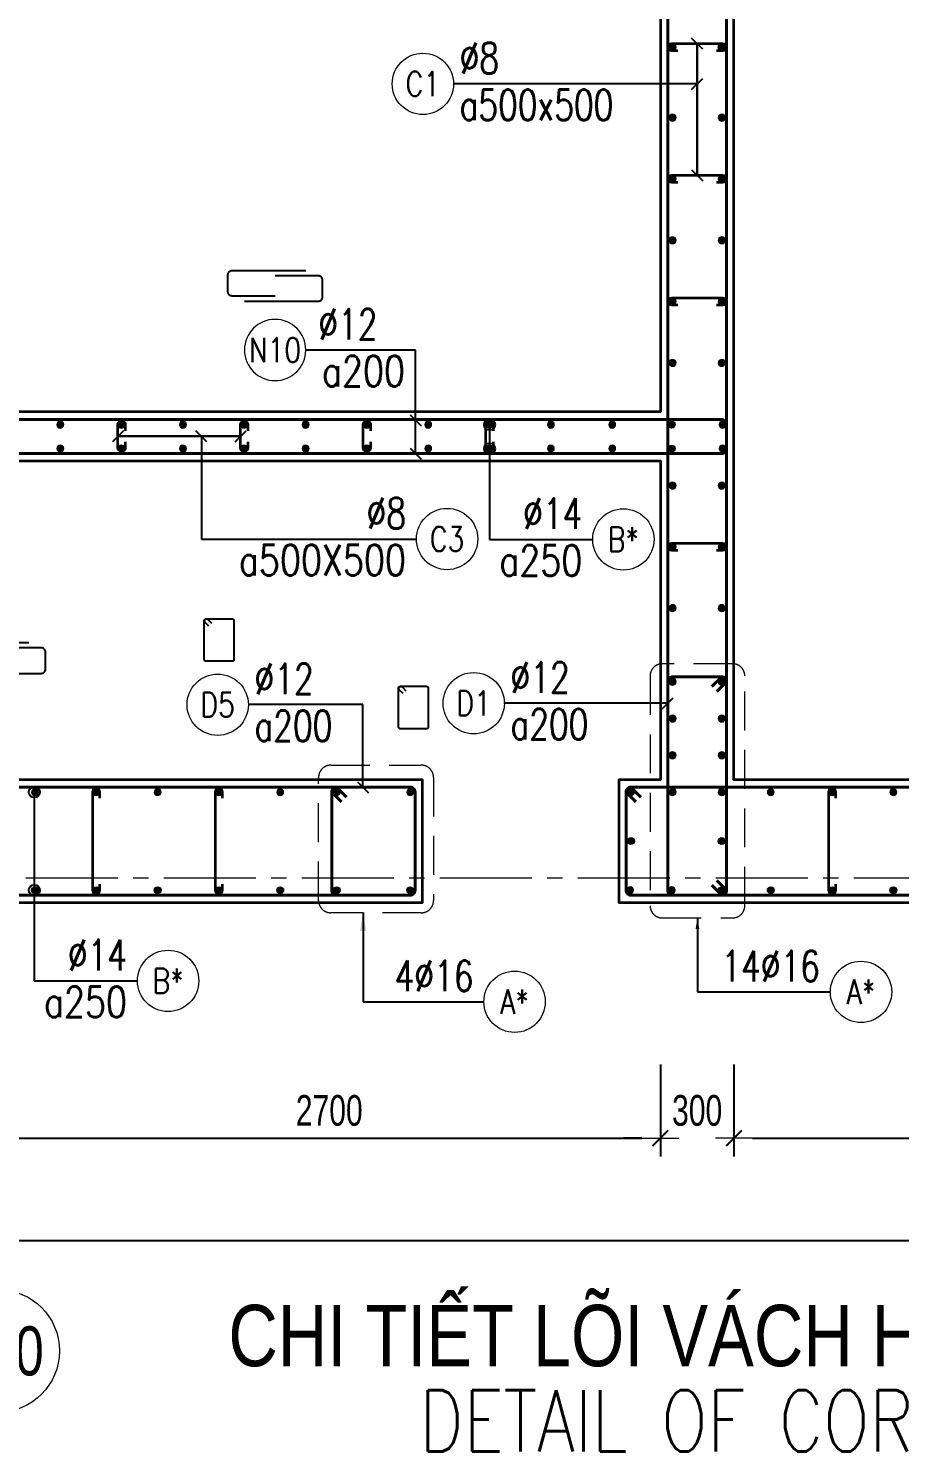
# Model space of a CAD drawing. Header units: millimetres. Extents: x 944027 to 981803, y -83026 to 82675.
# Drawn here: x 949995 to 953547, y -48306 to -42504 of the extents above; entities that cross this region are included whole.
import ezdxf
from ezdxf.enums import TextEntityAlignment as Align

# ---------------------------------------------------------------- set-up
doc = ezdxf.new("R2010")
doc.units = ezdxf.units.MM
doc.header["$MEASUREMENT"] = 0
for name, pattern in [('HIDDEN2', [4.7625, 3.175, -1.5875]), ('HT_Dim Grid$0$CENTER2', [1.125, 0.75, -0.125, 0.125, -0.125]), ('HT_Grid$0$CENTER2', [1.125, 0.75, -0.125, 0.125, -0.125])]:
    doc.linetypes.add(name, pattern=pattern)
doc.layers.get('0').update_dxf_attribs({"lineweight": 20})
doc.layers.get('Defpoints').update_dxf_attribs({"color": 151, "lineweight": 9})
for name, color, linetype, lineweight in [('HT_Dim Grid$0$NDC_S_AXIS', 5, 'HT_Dim Grid$0$CENTER2', 13), ('HT_Dim Grid$0$NDC_S_SYMBOL', 1, 'Continuous', 15), ('HT_Dim Grid$0$NDC_S_TEXT SYMBOL', 7, 'Continuous', 20), ('HT_Grid$0$NDC_S_AXIS', 5, 'HT_Grid$0$CENTER2', 13), ('KC-LEADER', 153, 'Continuous', 18), ('KC-THEP', 6, 'Continuous', 40), ('NDC_S_ANNO', 7, 'Continuous', 20), ('NDC_S_DIM', 1, 'Continuous', 15), ('NDC_S_ENG TITLE', 3, 'Continuous', 20), ('NDC_S_HIDDEN', 8, 'HIDDEN2', 13), ('NDC_S_LEADER', 1, 'Continuous', 15), ('NDC_S_REBAR', 4, 'Continuous', 35), ('NDC_S_STIRRUP', 4, 'Continuous', 40), ('NDC_S_TEXT SYMBOL', 7, 'Continuous', 20), ('NDC_S_VN TEXT', 7, 'Continuous', 20), ('NDC_S_VN TITLE', 6, 'Continuous', 35), ('NDC_S_WALL', 6, 'Continuous', 35)]:
    doc.layers.add(name, color=color, linetype=linetype, lineweight=lineweight)
doc.layers.add('Leader', color=6, linetype='Continuous')
doc.layers.add('Ligature', color=1, linetype='Continuous')
doc.styles.add('HT_Dim Grid$0$NDC_ANNO', font='', dxfattribs={"width": 0.8})
doc.styles.add('NDC_ANNO', font='', dxfattribs={"width": 0.8})
doc.styles.add('NDC_DIM', font='', dxfattribs={"width": 0.75})
doc.styles.add('NDC_EN TXT', font='romans.shx', dxfattribs={"width": 0.8})
doc.styles.add('NDC_VIE TXT', font='arial.ttf', dxfattribs={"width": 0.8})
doc.styles.get('HT_Dim Grid$0$NDC_ANNO').set_extended_font_data('Dotum')
doc.styles.get('NDC_ANNO').set_extended_font_data('Dotum')
doc.styles.get('NDC_DIM').set_extended_font_data('Dotum')
doc.dimstyles.new('NDC_dim_30', dxfattribs={"dimscale": 30, "dimtxt": 2.5, "dimasz": 1.5, "dimexe": 1.5, "dimexo": 2.5, "dimgap": 1, "dimtad": 1, "dimdec": 0, "dimzin": 0, "dimdsep": 46, "dimtxsty": 'NDC_DIM', "dimblk": 'DIMMARK', "dimcen": 0.09, "dimdle": 1.2, "dimclrd": 1, "dimclre": 1, "dimclrt": 3, "dimadec": 0, "dimazin": 0, "dimtfac": 1, "dimtdec": 0, "dimtix": 1, "dimtofl": 0, "dimtmove": 0, "dimatfit": 3, "dimfxl": 6, "dimfxlon": 1, "dimtolj": 1, "dimtzin": 0, "dimarcsym": 0})
doc.dimstyles.new('NDC_dim_50', dxfattribs={"dimscale": 50, "dimtxt": 2.5, "dimasz": 1.5, "dimexe": 1.5, "dimexo": 2.5, "dimgap": 1, "dimtad": 1, "dimdec": 0, "dimzin": 0, "dimdsep": 46, "dimtxsty": 'NDC_DIM', "dimblk": 'DIMMARK', "dimcen": 0.09, "dimdle": 1.2, "dimclrd": 1, "dimclre": 1, "dimclrt": 3, "dimadec": 0, "dimazin": 0, "dimtfac": 1, "dimtdec": 0, "dimtix": 1, "dimtofl": 0, "dimtmove": 0, "dimatfit": 3, "dimfxl": 6, "dimfxlon": 1, "dimtolj": 1, "dimtzin": 0, "dimarcsym": 0})

# ---------------------------------------------------------------- blocks, each defined once
blk = doc.blocks.new('THEP')
at = {"layer": 'KC-LEADER', "color": 6}
blk.add_circle((0, 0), 14, dxfattribs=at)
at = {"layer": 'KC-THEP'}
for p, q in [((-14, 0), (14, 0)), ((9.9, 9.9), (-9.9, -9.9)), ((-9.9, 9.9), (9.9, -9.9)), ((0, 14), (0, -14))]:
    blk.add_line(p, q, dxfattribs=at)
blk = doc.blocks.new('DIMMARK')
at = {"layer": 'NDC_S_DIM', "color": 1}
blk.add_line((-1.5, 0), (1, 0), dxfattribs=at)
at = {"layer": 'NDC_S_DIM', "color": 2, "const_width": 0.1}
blk.add_lwpolyline([(-0.424, -0.424), (0.424, 0.424)], dxfattribs=at)
blk = doc.blocks.new('*U10')
blk.add_circle((2.5, 0), 2.5)
at = {"layer": 'NDC_S_VN TEXT', "color": 3, "style": 'NDC_EN TXT'}
for tag, width, p in [('DK2', 0.75, (-0.85, 0.85)), ('KC2', 0.8, (-0.85, -2.97))]:
    blk.add_attdef(tag, text='', height=2.5, dxfattribs=dict(at, width=width)).set_placement(p, align=Align.RIGHT)
at = {"layer": 'NDC_S_VN TEXT', "color": 7, "style": 'NDC_EN TXT', "width": 0.8}
blk.add_attdef('SH3', text='', height=2, dxfattribs=at).set_placement((2.5, 0), align=Align.MIDDLE)
blk = doc.blocks.new('*U11')
blk.add_circle((-2.5, 0), 2.5)
at = {"layer": 'NDC_S_VN TEXT', "color": 3, "style": 'NDC_EN TXT', "width": 0.75}
for tag, p in [('DK1', (0.5, 0.85)), ('KC1', (0.5, -2.97))]:
    blk.add_attdef(tag, p, '', height=2.5, dxfattribs=at)
at = {"layer": 'NDC_S_VN TEXT', "color": 7, "style": 'NDC_EN TXT', "width": 0.8}
blk.add_attdef('SH2', text='', height=2, dxfattribs=at).set_placement((-2.5, 0), align=Align.MIDDLE)
blk = doc.blocks.new('*U12')
blk.add_circle((-2.5, 0), 2.5)
at = {"layer": 'NDC_S_VN TEXT', "color": 3, "style": 'NDC_EN TXT', "width": 0.75}
for tag, p in [('DK1', (0.5, 0.85)), ('KC1', (0.5, -2.97))]:
    blk.add_attdef(tag, p, '', height=2.5, dxfattribs=at)
at = {"layer": 'NDC_S_VN TEXT', "color": 7, "style": 'NDC_EN TXT', "width": 0.8}
blk.add_attdef('SH2', text='', height=2, dxfattribs=at).set_placement((-2.5, 0), align=Align.MIDDLE)
blk = doc.blocks.new('*U9')
blk.add_circle((2.5, 0), 2.5)
at = {"layer": 'NDC_S_VN TEXT', "color": 3, "style": 'NDC_EN TXT', "width": 0.75}
blk.add_attdef('DK2', text='', height=2.5, dxfattribs=at).set_placement((-0.85, 0.85), align=Align.RIGHT)
at = {"layer": 'NDC_S_VN TEXT', "color": 7, "style": 'NDC_EN TXT', "width": 0.8}
blk.add_attdef('SH3', text='', height=2, dxfattribs=at).set_placement((2.5, 0), align=Align.MIDDLE)
blk = doc.blocks.new('A$C72321851')
at = {"layer": 'Ligature'}
for points in [[(-60.9, -129.3), (-60.9, 170.9, -0.414214), (-43.3, 188.5), (25.8, 188.5, -0.414214), (43.4, 170.9), (43.4, -4.3)], [(-39.7, -4.3), (-39.7, -179.5, 0.414214), (-22.1, -197.1), (47, -197.1, 0.414214), (64.6, -179.5), (64.6, 120.7)]]:
    blk.add_lwpolyline(points, format="xyb", dxfattribs=at)
blk = doc.blocks.new('*D573')
at = {"layer": 'Defpoints', "color": 0, "ltscale": 200, "transparency": 16777216}
for p in [(952571.5, -45146.6), (952871.5, -45146.6), (952871.5, -47028.8)]:
    blk.add_point(p, dxfattribs=at)
at = {"layer": 'NDC_S_DIM', "color": 1, "lineweight": -2, "ltscale": 200, "transparency": 16777216}
for p, q in [((952571.5, -46728.8), (952571.5, -47103.8)), ((952871.5, -46728.8), (952871.5, -47103.8)), ((952496.5, -47028.8), (952421.5, -47028.8)), ((952946.5, -47028.8), (953021.5, -47028.8))]:
    blk.add_line(p, q, dxfattribs=at)
at = {"layer": 'NDC_S_DIM', "color": 1, "lineweight": -2, "ltscale": 200, "transparency": 16777216, "xscale": 75, "yscale": 75, "zscale": 75}
blk.add_blockref('DIMMARK', (952571.5, -47028.8), dxfattribs=at)
at = {"layer": 'NDC_S_DIM', "color": 1, "lineweight": -2, "ltscale": 200, "transparency": 16777216, "xscale": 75, "yscale": 75, "zscale": 75, "rotation": 180}
blk.add_blockref('DIMMARK', (952871.5, -47028.8), dxfattribs=at)
at = {"layer": 'NDC_S_DIM', "color": 3, "ltscale": 200, "transparency": 16777216, "insert": (952721.5, -46916.2), "char_height": 125, "attachment_point": 5, "style": 'NDC_DIM'}
blk.add_mtext('\\A1;300', dxfattribs=at)
blk = doc.blocks.new('*D574')
at = {"layer": 'Defpoints', "color": 0, "ltscale": 200, "transparency": 16777216}
for p in [(952871.5, -45146.6), (958671.5, -45146.6), (958671.5, -47028.8)]:
    blk.add_point(p, dxfattribs=at)
at = {"layer": 'NDC_S_DIM', "color": 1, "lineweight": -2, "ltscale": 200, "transparency": 16777216}
for p, q in [((952871.5, -46728.8), (952871.5, -47103.8)), ((958671.5, -46728.8), (958671.5, -47103.8)), ((952946.5, -47028.8), (958596.5, -47028.8))]:
    blk.add_line(p, q, dxfattribs=at)
at = {"layer": 'NDC_S_DIM', "color": 1, "lineweight": -2, "ltscale": 200, "transparency": 16777216, "xscale": 75, "yscale": 75, "zscale": 75, "rotation": 180}
blk.add_blockref('DIMMARK', (952871.5, -47028.8), dxfattribs=at)
at = {"layer": 'NDC_S_DIM', "color": 1, "lineweight": -2, "ltscale": 200, "transparency": 16777216, "xscale": 75, "yscale": 75, "zscale": 75}
blk.add_blockref('DIMMARK', (958671.5, -47028.8), dxfattribs=at)
at = {"layer": 'NDC_S_DIM', "color": 3, "ltscale": 200, "transparency": 16777216, "insert": (955771.5, -46916.2), "char_height": 125, "attachment_point": 5, "style": 'NDC_DIM'}
blk.add_mtext('\\A1;5800', dxfattribs=at)
blk = doc.blocks.new('*U21')
at = {"layer": 'HT_Dim Grid$0$NDC_S_SYMBOL'}
blk.add_line((0, 5), (0, 9), dxfattribs=at)
blk.add_circle((0, 0), 5, dxfattribs=at)
at = {"layer": 'HT_Dim Grid$0$NDC_S_TEXT SYMBOL', "color": 7, "style": 'HT_Dim Grid$0$NDC_ANNO', "width": 0.8}
blk.add_attdef('GRID', text='', height=4, dxfattribs=at).set_placement((0, 0), align=Align.MIDDLE)
blk = doc.blocks.new('*D606')
at = {"layer": 'Defpoints', "color": 0, "ltscale": 200, "transparency": 16777216}
for p in [(952571.5, -45567.7), (949871.5, -46188.4), (952571.5, -47028.8)]:
    blk.add_point(p, dxfattribs=at)
at = {"layer": 'NDC_S_DIM', "color": 1, "lineweight": -2, "ltscale": 200, "transparency": 16777216}
for p, q in [((949871.5, -46728.8), (949871.5, -47103.8)), ((952571.5, -46728.8), (952571.5, -47103.8)), ((949946.5, -47028.8), (952496.5, -47028.8))]:
    blk.add_line(p, q, dxfattribs=at)
at = {"layer": 'NDC_S_DIM', "color": 1, "lineweight": -2, "ltscale": 200, "transparency": 16777216, "xscale": 75, "yscale": 75, "zscale": 75, "rotation": 180}
blk.add_blockref('DIMMARK', (949871.5, -47028.8), dxfattribs=at)
at = {"layer": 'NDC_S_DIM', "color": 1, "lineweight": -2, "ltscale": 200, "transparency": 16777216, "xscale": 75, "yscale": 75, "zscale": 75}
blk.add_blockref('DIMMARK', (952571.5, -47028.8), dxfattribs=at)
at = {"layer": 'NDC_S_DIM', "color": 3, "ltscale": 200, "transparency": 16777216, "insert": (951221.5, -46916.2), "char_height": 125, "attachment_point": 5, "style": 'NDC_DIM'}
blk.add_mtext('\\A1;2700', dxfattribs=at)
blk = doc.blocks.new('*D607')
at = {"layer": 'Defpoints', "color": 0, "ltscale": 200, "transparency": 16777216}
for p in [(958671.5, -45688.9), (949871.5, -46188.4), (958671.5, -47445.9)]:
    blk.add_point(p, dxfattribs=at)
at = {"layer": 'NDC_S_DIM', "color": 1, "lineweight": -2, "ltscale": 200, "transparency": 16777216}
for p, q in [((949871.5, -47145.9), (949871.5, -47520.9)), ((958671.5, -47145.9), (958671.5, -47520.9)), ((949946.5, -47445.9), (958596.5, -47445.9))]:
    blk.add_line(p, q, dxfattribs=at)
at = {"layer": 'NDC_S_DIM', "color": 1, "lineweight": -2, "ltscale": 200, "transparency": 16777216, "xscale": 75, "yscale": 75, "zscale": 75, "rotation": 180}
blk.add_blockref('DIMMARK', (949871.5, -47445.9), dxfattribs=at)
at = {"layer": 'NDC_S_DIM', "color": 1, "lineweight": -2, "ltscale": 200, "transparency": 16777216, "xscale": 75, "yscale": 75, "zscale": 75}
blk.add_blockref('DIMMARK', (958671.5, -47445.9), dxfattribs=at)
at = {"layer": 'NDC_S_DIM', "color": 3, "ltscale": 200, "transparency": 16777216, "insert": (954271.5, -47333.3), "char_height": 125, "attachment_point": 5, "style": 'NDC_DIM'}
blk.add_mtext('\\A1;8800', dxfattribs=at)
blk = doc.blocks.new('Drawing name_symbol')
at = {"layer": 'NDC_S_ENG TITLE', "style": 'NDC_EN TXT', "width": 0.8}
blk.add_attdef('SECTDET1', text='', height=5, dxfattribs=at).set_placement((0, 1.01), align=Align.CENTER)
at = {"layer": 'NDC_S_TEXT SYMBOL', "lineweight": 25, "style": 'NDC_ANNO', "width": 0.8}
blk.add_attdef('SSCALE', text='', height=2.5, dxfattribs=at).set_placement((0, -4), align=Align.CENTER)
at = {"layer": 'NDC_S_VN TITLE', "style": 'NDC_VIE TXT', "width": 0.8}
blk.add_attdef('SECTDET2', text='', height=5, dxfattribs=at).set_placement((0, 7.97), align=Align.CENTER)

msp = doc.modelspace()

# ---------------------------------------------------------------- linework, layer by layer
at = {"layer": 'HT_Grid$0$NDC_S_AXIS', "ltscale": 500}
msp.add_line((944922.1, -45967.7), (960215.5, -45967.7), dxfattribs=at)
at = {"layer": 'Ligature'}
for points in [[(950730.4, -44941), (950714.4, -44925, -0.668179), (950720.2, -44911.1), (950824.9, -44911.1, -0.414214), (950833, -44919.3), (950833, -45076.4, -0.414214), (950824.9, -45084.5), (950720.2, -45084.5, -0.414214), (950712.1, -45076.4), (950712.1, -44919.3, -0.668179), (950726, -44913.5), (950742, -44929.5)], [(951522.6, -45216.3), (951506.7, -45200.4, -0.668179), (951512.4, -45186.4), (951617.1, -45186.4, -0.414214), (951625.2, -45194.6), (951625.2, -45351.7, -0.414214), (951617.1, -45359.9), (951512.4, -45359.9, -0.414214), (951504.3, -45351.7), (951504.3, -45194.6, -0.668179), (951518.2, -45188.8), (951534.2, -45204.8)]]:
    msp.add_lwpolyline(points, format="xyb", dxfattribs=at)
at = {"layer": 'NDC_S_HIDDEN', "ltscale": 50}
for points in [[(952579.6, -46130.8), (952865.7, -46130.8, 0.414214), (952915.7, -46080.8), (952915.7, -45144.3, 0.414214), (952865.7, -45094.3), (952579.6, -45094.3, 0.414214), (952529.6, -45144.3), (952529.6, -46080.8, 0.414214)], [(951228.1, -45507.8), (951596.7, -45507.8, -0.414214), (951646.7, -45557.8), (951646.7, -46059.8, -0.414214), (951596.7, -46109.8), (951228.1, -46109.8, -0.414214), (951178.1, -46059.8), (951178.1, -45557.8, -0.414214)]]:
    msp.add_lwpolyline(points, format="xyb", close=True, dxfattribs=at)
at = {"layer": 'NDC_S_REBAR'}
for points in [[(952643, -42595.8), (952618, -42595.8, -1), (952618, -42565.8), (952825.1, -42565.8, -1), (952825.1, -42595.8), (952800.1, -42595.8)], [(952643, -43132.7), (952618, -43132.7, -1), (952618, -43102.7), (952825, -43102.7, -1), (952825, -43132.7), (952800, -43132.7)], [(952643, -43632.7), (952618, -43632.7, -1), (952618, -43602.7), (952825, -43602.7, -1), (952825, -43632.7), (952800, -43632.7)], [(950390, -44189), (950390, -44214, -1), (950360, -44214), (950360, -44119.5, -1), (950390, -44119.5), (950390, -44144.5)], [(950890, -44189), (950890, -44214, -1), (950860, -44214), (950860, -44119.5, -1), (950890, -44119.5), (950890, -44144.5)], [(951390, -44189), (951390, -44214, -1), (951360, -44214), (951360, -44119.5, -1), (951390, -44119.5), (951390, -44144.5)], [(951890, -44189), (951890, -44214, -1), (951860, -44214), (951860, -44119.5, -1), (951890, -44119.5), (951890, -44144.5)], [(952643, -44632.7), (952618, -44632.7, -1), (952618, -44602.7), (952825, -44602.7, -1), (952825, -44632.7), (952800, -44632.7)], [(950286.6, -45642.7), (950286.6, -45617.7, 1), (950256.6, -45617.7), (950256.6, -46017.7, 1), (950286.6, -46017.7), (950286.6, -45992.7)], [(950786.6, -45642.7), (950786.6, -45617.7, 1), (950756.6, -45617.7), (950756.6, -46017.7, 1), (950786.6, -46017.7), (950786.6, -45992.7)], [(953286.6, -45642.7), (953286.6, -45617.7, 1), (953256.6, -45617.7), (953256.6, -46017.7, 1), (953286.6, -46017.7), (953286.6, -45992.7)]]:
    msp.add_lwpolyline(points, format="xyb", dxfattribs=at)
at = {"layer": 'NDC_S_STIRRUP'}
for points in [[(952801.5, -45977.7), (952841.5, -46017.7, -0.414214), (952821.5, -46037.7), (952621.5, -46037.7, -0.414214), (952601.5, -46017.7), (952601.5, -36917.7, -0.414214), (952621.5, -36897.7), (952821.5, -36897.7, -0.414214), (952841.5, -36917.7), (952841.5, -46017.7, -0.414214), (952821.5, -46037.7), (952781.5, -45997.7)], [(948691.5, -44158.6), (948651.5, -44118.6, -0.414214), (948671.5, -44098.6), (952821.5, -44098.6, -0.414214), (952841.5, -44118.6), (952841.5, -44217.7, -0.414214), (952821.5, -44237.7), (948671.5, -44237.7, -0.414214), (948651.5, -44217.7), (948651.5, -44118.6, -0.414214), (948671.5, -44098.6), (948711.5, -44138.6)], [(952801.6, -45207.7), (952841.6, -45167.7, 0.414214), (952821.6, -45147.7), (952621.6, -45147.7, 0.414214), (952601.6, -45167.7), (952601.5, -46017.7, 0.414214), (952621.5, -46037.7), (952821.5, -46037.7, 0.414214), (952841.5, -46017.7), (952841.6, -45167.7, 0.414214), (952821.6, -45147.7), (952781.6, -45187.7)], [(946961.5, -45637.6), (946921.5, -45597.6, 0.414214), (946901.5, -45617.6), (946901.5, -46017.6, 0.414214), (946921.5, -46037.6), (951551.5, -46037.7, 0.414214), (951571.5, -46017.7), (951571.5, -45617.7, 0.414214), (951551.5, -45597.7), (946921.5, -45597.6, 0.414214), (946901.5, -45617.6), (946941.5, -45657.6)], [(951291.5, -45637.7), (951251.5, -45597.7, 0.414214), (951231.5, -45617.7), (951231.5, -46017.7, 0.414214), (951251.5, -46037.7), (951551.5, -46037.7, 0.414214), (951571.5, -46017.7), (951571.5, -45617.7, 0.414214), (951551.5, -45597.7), (951251.5, -45597.7, 0.414214), (951231.5, -45617.7), (951271.5, -45657.7)], [(952491.4, -45637.7), (952451.4, -45597.7, 0.414214), (952431.4, -45617.7), (952431.4, -46017.7, 0.414214), (952451.4, -46037.7), (958621.5, -46037.7, 0.414214), (958641.5, -46017.7), (958641.5, -45617.7, 0.414214), (958621.5, -45597.7), (952451.4, -45597.7, 0.414214), (952431.4, -45617.7), (952471.4, -45657.7)]]:
    msp.add_lwpolyline(points, format="xyb", dxfattribs=at)
at = {"layer": 'NDC_S_WALL', "ltscale": 10}
for points in [[(946871.5, -36867.7), (946871.5, -46067.7), (951601.5, -46067.7), (951601.5, -45567.7), (948921.5, -45567.7), (948921.5, -44267.7), (952571.5, -44267.7), (952571.5, -45567.7), (952401.5, -45567.7), (952401.5, -46067.7), (958671.5, -46067.7)], [(952571.5, -38667.7), (952571.5, -44067.7), (949871.5, -44067.7), (949871.5, -43417.7), (949571.5, -43417.7), (949571.5, -44067.7), (948621.5, -44067.7), (948621.5, -45567.7), (947171.5, -45567.7), (947171.5, -38667.7)], [(958671.5, -45567.7), (952871.5, -45567.7), (952871.5, -39717.7), (955671.5, -39717.7)]]:
    msp.add_lwpolyline(points, dxfattribs=at)

# ---------------------------------------------------------------- block references
at = {"layer": 'HT_Dim Grid$0$NDC_S_AXIS', "xscale": 50, "yscale": 50, "zscale": 50}
msp.add_blockref('*U21', (949871.5, -47895.9), dxfattribs=at).add_auto_attribs({'GRID': 'X20'})
at = {"layer": 'KC-THEP', "xscale": -1}
for p, rotation in [((952621.5, -42580.8), 350.3314355636191), ((952621.5, -42867.7), 350.3314355636191), ((952821.5, -42867.7), 350.3314355636191), ((952621.5, -43117.7), 350.3314355636191), ((952821.5, -43117.7), 350.3314355636191), ((952621.5, -43367.7), 350.3314355636191), ((952821.5, -43367.7), 350.3314355636191), ((952621.5, -43617.7), 350.3314355636191), ((952821.5, -43617.7), 350.3314355636191), ((952621.5, -43867.7), 350.3314355636191), ((952821.5, -43867.7), 350.3314355636191), ((950125, -44119.5), 170.331435563619), ((950375, -44119.5), 170.331435563619), ((950625, -44119.5), 170.331435563619), ((950875, -44119.5), 170.331435563619), ((951125, -44119.5), 170.331435563619), ((951375, -44119.5), 170.331435563619), ((951625, -44119.5), 170.331435563619), ((951875, -44119.5), 170.331435563619), ((952125, -44119.5), 170.331435563619), ((952375, -44119.5), 170.331435563619), ((952825, -44119.5), 170.331435563619), ((950125, -44217), 170.331435563619), ((950375, -44217), 170.331435563619), ((950625, -44217), 170.331435563619), ((950875, -44217), 170.331435563619), ((951125, -44217), 170.331435563619), ((951375, -44217), 170.331435563619), ((951625, -44217), 170.331435563619), ((951875, -44217), 170.331435563619), ((952125, -44217), 170.331435563619), ((952375, -44217), 170.331435563619), ((952825, -44217), 170.331435563619), ((952621.5, -44367.7), 350.3314355636191), ((952821.5, -44367.7), 350.3314355636191), ((952621.5, -44617.7), 350.3314355636191), ((952821.5, -44617.7), 350.3314355636191), ((952621.5, -44867.7), 350.3314355636191), ((952821.5, -44867.7), 350.3314355636191), ((952621.5, -45167.7), 350.3314355636191), ((952821.5, -45167.7), 350.3314355636191), ((952621.5, -45317.7), 350.3314355636191), ((952821.5, -45317.7), 350.3314355636191), ((952621.5, -45467.7), 350.3314355636191), ((952821.5, -45467.7), 350.3314355636191), ((950021.6, -45617.7), 350.3314355636191), ((950271.6, -45617.7), 350.3314355636191), ((950521.6, -45617.7), 350.3314355636191), ((950771.6, -45617.7), 350.3314355636191), ((951021.6, -45617.7), 350.3314355636191), ((951251.5, -45617.7), 350.3314355636191), ((951551.5, -45617.7), 350.3314355636191), ((952451.4, -45617.7), 350.3314355636191), ((952451.4, -45617.7), 350.3314355636191), ((952621.5, -45617.7), 350.3314355636191), ((952621.5, -45617.7), 350.3314355636191), ((952821.5, -45617.7), 350.3314355636191), ((952821.5, -45617.7), 350.3314355636191), ((953021.6, -45617.7), 350.3314355636191), ((953271.6, -45617.7), 350.3314355636191), ((953521.6, -45617.7), 350.3314355636191), ((952447.9, -46017.7), 350.3314355636191), ((952447.9, -46017.7), 350.3314355636191), ((952618, -46017.7), 350.3314355636191), ((952618, -46017.7), 350.3314355636191)]:
    msp.add_blockref('THEP', p, dxfattribs=dict(at, rotation=rotation))
at = {"layer": 'KC-THEP'}
for p, rotation in [((952821.5, -42580.5), 189.6685644363809), ((952617.9, -44119.5), 189.6685644363809), ((952617.9, -44217), 189.6685644363809), ((952451.4, -45817.7), 9.668564436380946), ((952451.4, -45817.7), 9.668564436380946), ((952821.5, -45817.7), 9.668564436380946), ((952821.5, -45817.7), 9.668564436380946), ((950021.6, -46017.7), 189.6685644363809), ((950271.6, -46017.7), 189.6685644363809), ((950521.6, -46017.7), 189.6685644363809), ((950771.6, -46017.7), 189.6685644363809), ((951021.6, -46017.7), 189.6685644363809), ((951251.5, -46017.7), 189.6685644363809), ((951551.5, -46017.7), 189.6685644363809), ((952821.5, -46017.7), 189.6685644363809), ((952821.5, -46017.7), 189.6685644363809), ((953021.6, -46017.7), 189.6685644363809), ((953271.6, -46017.7), 189.6685644363809), ((953521.6, -46017.7), 189.6685644363809)]:
    msp.add_blockref('THEP', p, dxfattribs=dict(at, rotation=rotation))
at = {"layer": 'Leader', "xscale": -1, "rotation": 270.0000000000001}
for p in [(951005.8, -43555.6), (949876.5, -45072.9)]:
    msp.add_blockref('A$C72321851', p, dxfattribs=at)
at = {"layer": 'NDC_S_ANNO'}
ref = msp.add_blockref('Drawing name_symbol', (953693.6, -48356.9), dxfattribs=dict(at, xscale=50, yscale=50, zscale=50))
ref.add_attrib('SECTDET1', 'DETAIL OF CORE WALL HT-CW3', dxfattribs={"layer": 'NDC_S_ENG TITLE', "height": 250, "style": 'NDC_EN TXT', "width": 0.8}).set_placement((953693.6, -48306.4), align=Align.CENTER)
ref.add_attrib('SECTDET2', 'CHI TIẾT LÕI VÁCH HT-CW3 TẦNG 21F~22F', dxfattribs={"layer": 'NDC_S_VN TITLE', "height": 250, "style": 'NDC_VIE TXT', "width": 0.8}).set_placement((953693.6, -47958.4), align=Align.CENTER)
at = {"layer": 'NDC_S_VN TEXT', "xscale": 50, "yscale": 50, "zscale": 50}
for name, p, values in [('*U12', (951728.2, -42730.2), {'SH2': 'C1', 'DK1': '%%c8', 'KC1': 'a500x500'}), ('*U10', (951576.9, -44585.9), {'SH3': 'C3', 'DK2': '%%c8', 'KC2': 'a500X500'}), ('*U10', (952295.6, -44587.4), {'SH3': 'B*', 'DK2': '%%C14', 'KC2': 'a250'}), ('*U11', (950891.7, -45261.4), {'SH2': 'D5', 'DK1': '%%C12', 'KC1': 'a200'}), ('*U11', (951935.5, -45255.3), {'SH2': 'D1', 'DK1': '%%C12', 'KC1': 'a200'}), ('*U10', (950439.5, -46387.4), {'SH3': 'B*', 'DK2': '%%C14', 'KC2': 'a250'}), ('*U9', (953264.5, -46432.3), {'SH3': 'A*', 'DK2': '14%%C16'}), ('*U9', (951852.1, -46472.4), {'SH3': 'A*', 'DK2': '4%%C16'})]:
    msp.add_blockref(name, p, dxfattribs=at).add_auto_attribs(values)
at = {"layer": 'NDC_S_VN TEXT'}
ref = msp.add_blockref('*U10', (951125.8, -43815.2), dxfattribs=dict(at, xscale=-50, yscale=50, zscale=50))
ref.add_attrib('SH3', 'N10', dxfattribs={"color": 7, "height": 100, "style": 'NDC_EN TXT', "width": 0.8}).set_placement((951000.8, -43815.2), align=Align.MIDDLE)
ref.add_attrib('DK2', '%%C12', dxfattribs={"color": 3, "height": 125, "style": 'NDC_EN TXT', "width": 0.75}).set_placement((951418.3, -43772.9), align=Align.RIGHT)
ref.add_attrib('KC2', 'a200', dxfattribs={"color": 3, "height": 125, "style": 'NDC_EN TXT', "width": 0.8}).set_placement((951530.2, -43963.8), align=Align.RIGHT)

# ---------------------------------------------------------------- dimensions: what is measured, and where the dimension line sits
at = {"layer": 'NDC_S_DIM', "ltscale": 200}
for base, p1, p2, picture, middle in [((952871.5, -47028.8), (952571.5, -45146.6), (952871.5, -45146.6), '*D573', (952721.5, -46916.2)), ((958671.5, -47028.8), (952871.5, -45146.6), (958671.5, -45146.6), '*D574', (955771.5, -46916.2)), ((952571.5, -47028.8), (949871.5, -46188.4), (952571.5, -45567.7), '*D606', (951221.5, -46916.2)), ((958671.5, -47445.9), (949871.5, -46188.4), (958671.5, -45688.9), '*D607', (954271.5, -47333.3))]:
    dim = msp.add_linear_dim(base=base, p1=p1, p2=p2, dimstyle='NDC_dim_50', override={"dimtmove": 1}, dxfattribs=at)
    dim.commit()
    dim.dimension.update_dxf_attribs({"geometry": picture, "text_midpoint": middle})

# ---------------------------------------------------------------- leaders
at = {"layer": 'NDC_S_LEADER'}
for points, dimstyle, override in [([(952721.5, -42565.8), (952721.5, -43102.7)], 'NDC_dim_30', {"dimtad": 0, "dimldrblk": 'Oblique'}), ([(952721.5, -43102.7), (952721.5, -42565.8)], 'NDC_dim_30', {"dimtad": 0, "dimldrblk": 'Oblique'}), ([(952721.5, -42730.2), (951728.2, -42730.2)], 'NDC_dim_30', {"dimtad": 0, "dimldrblk": 'Oblique'}), ([(951573.3, -44237.7), (951573.3, -43815.4), (951125.8, -43815.4)], 'NDC_dim_30', {"dimgap": 1, "dimtad": 0, "dimldrblk": 'Oblique'}), ([(951573.3, -44102.1), (951573.3, -43815.4), (951125.8, -43815.4)], 'NDC_dim_30', {"dimtad": 0, "dimldrblk": 'Oblique'}), ([(950360, -44166.8), (950860, -44166.8)], 'NDC_dim_30', {"dimtad": 0, "dimldrblk": 'Oblique'}), ([(950860, -44166.8), (950360, -44166.8)], 'NDC_dim_30', {"dimtad": 0, "dimldrblk": 'Oblique'}), ([(950700.1, -44166.8), (950700.1, -44585.9), (951576.9, -44585.9)], 'NDC_dim_30', {"dimtad": 0, "dimldrblk": 'Oblique'}), ([(951875, -44119.3), (951875, -44587.6), (952295.6, -44587.6)], 'NDC_dim_30', {"dimgap": 1, "dimtad": 0, "dimldrblk": 'Origin'}), ([(951875, -44217.7), (951875, -44587.6), (952295.6, -44587.6)], 'NDC_dim_30', {"dimgap": 1, "dimtad": 0, "dimldrblk": 'Origin'}), ([(952601.5, -45255.3), (951933.5, -45255.3)], 'NDC_dim_30', {"dimtad": 0, "dimldrblk": 'Oblique'}), ([(951358.8, -45597.7), (951358.8, -45260.7), (950891.7, -45260.7)], 'NDC_dim_30', {"dimtad": 0, "dimldrblk": 'Oblique'}), ([(950018.9, -45617.7), (950018.9, -46387.6), (950439.5, -46387.6)], 'NDC_dim_30', {"dimgap": 1, "dimtad": 0, "dimldrblk": 'Origin'}), ([(950018.9, -46017.7), (950018.9, -46387.6), (950439.5, -46387.6)], 'NDC_dim_30', {"dimgap": 1, "dimtad": 0, "dimldrblk": 'Origin'}), ([(951359.3, -46108.5), (951359.3, -46472.4), (951852.1, -46472.4)], 'NDC_dim_50', {"dimgap": 1, "dimtad": 0}), ([(952722.6, -46130.8), (952722.6, -46432.3), (953264.5, -46432.3)], 'NDC_dim_30', {"dimtad": 0})]:
    msp.add_leader(points, dimstyle=dimstyle, override=override, dxfattribs=at)

doc.saveas('drawing.dxf')
